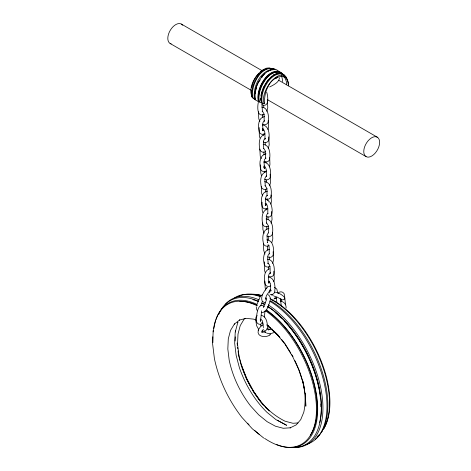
<?xml version="1.0" encoding="UTF-8"?>
<svg xmlns="http://www.w3.org/2000/svg" width="471" height="471" viewBox="0 0 471 471"><rect width="100%" height="100%" fill="white"/><g stroke="black" fill="none" stroke-linecap="round" stroke-linejoin="round"><path stroke-width="0.71" d="M279.515 77.868C278.962 82.572 273.439 84.98 269.683 86.982M213.216 330.377L212.604 343.795L214.417 358.702C218.933 380.044 228.523 400.109 241.858 417.341L252.315 428.804L263.731 438.042M235.088 340.98L235.282 336.847M235.506 332.02L235.571 330.642L235.441 331.354M262 103.944L262.382 111.492L262.159 111.15M276.424 297.307L276.807 302.464M285.526 304.725L284.525 295.423C284.602 291.785 279.591 290.348 277.878 293.604M251.273 90.626L251.273 93.252M264.372 317.077L264.996 310.889M258.267 330.536C256.448 337.042 266.321 338.007 269.907 334.875M259.215 127.588L259.321 135.583L259.939 138.091M260.646 164.874L260.751 172.869L261.37 175.377M262.07 202.153L262.176 210.154L262.8 212.662M264.361 261.852L264.466 269.854L265.085 272.362M258.385 102.148C257.36 106.105 256.772 117.962 264.172 114.3M251.549 87.847L252.744 83.485L254.652 79.234L256.783 75.937M261.599 310.848L260.569 321.075L260.228 320.633M258.591 329.459L260.91 326.062L263.236 324.802M268.07 129.584L268.517 127.046L268.264 120.411M269.5 166.869L269.948 164.326L269.695 157.691M270.931 204.155L271.378 201.612L271.125 194.976M268.647 240.033L268.711 236.053M258.208 330.742L258.62 329.353M273.898 281.687L274.346 279.144L273.851 271.161M237.714 322.729L237.89 322.158L235.217 332.161L234.688 343.312L236.148 355.358L239.439 367.839C245.214 384.407 254.334 399.861 266.857 412.225L275.994 419.667L286.368 425.142M263.383 327.592L262.547 321.092L261.34 319.638L260.18 319.067M256.613 305.285L260.204 296.659M260.616 305.967L262.382 301.505M270.189 301.322L266.598 309.942M266.804 111.368L267.775 107.641L267.281 99.658M268.235 148.601L269.206 144.874L268.705 136.89M269.659 185.886L270.631 182.159L270.136 174.176M271.09 223.172L272.061 219.445L271.561 211.461M271.832 242.624L272.803 238.897L272.55 232.262M272.632 263.466L273.604 259.745L273.109 251.755M258.756 81.489C255.912 87.082 254.046 93.494 255.241 99.787L258.261 101.53L258.673 101.224A21.796 12.587 -60 0 1 259.998 88.065C262.995 80.205 270.819 68.619 280.551 72.764M263.148 88.183L263.736 86.876M262.936 88.854L263.807 86.905M264.938 85.086C262.159 90.544 260.345 96.796 261.523 102.937A41.413 27.082 -7.7 0 1 259.556 102.107L259.044 101.442A21.796 12.587 -60 0 1 260.369 88.283C263.383 80.782 269.176 71.804 278.22 71.91M263.33 307.622L266.58 299.515L266.174 298.208L265.25 297.955M266.492 288.646L267.216 287.392M271.555 295.14L272.091 294.187M259.05 81.689L260.21 79.893M265.061 84.374L266.957 81.436M267.658 80.877L264.885 85.08L262.847 89.62A21.43 12.37 -60 0 0 261.552 102.566C262.212 103.302 263.566 103.914 264.502 103.443C264.296 98.586 265.067 91.81 267.987 86.935C271.367 76.956 288.811 70.002 288.464 85.869M264.207 103.632C258.82 90.597 284.643 58.946 288.711 85.475M267.01 287.493C264.437 291.266 260.21 296.059 262.159 301.051M276.236 297.225L273.851 299.173M263.424 329.152L262.323 330.76L262.223 332.444L261.511 331.884L265.927 332.361M262.718 322.388C260.746 326.462 255.241 323.536 256.542 319.526C256.242 316.73 257.613 300.981 264.361 306.55M270.678 289.282L266.292 295.829L265.774 299.344L265.373 298.885M263.63 129.537L262.812 130.29M265.061 166.822L263.778 167.794M266.486 204.108L265.202 205.079M269.459 281.64L268.641 282.394M266.068 176.201L264.855 178.462L265.238 186.01L265.014 185.668M267.499 213.487L266.286 215.747L266.668 223.295L266.445 222.948M268.24 232.939L267.028 235.2L267.41 242.748L267.24 242.4M257.137 75.384L259.062 73.258M261.381 77.279C264.767 73.193 269.341 68.966 275.035 69.378M264.802 73.576L261.552 77.162L258.679 81.477L256.601 86.105A21.796 12.587 -60 0 0 255.276 99.269L255.653 99.481L255.241 99.787M261.758 77.497L262.659 76.502M267.287 80.771L272.073 76.09M267.334 80.847L272.085 76.202M267.54 80.965L270.819 77.385L274.216 74.86M269.759 335.028L270.678 334.057M268.47 232.974L268.329 225.762L266.922 223.384M257.26 315.647L256.077 316.971L255.647 319.256L256.601 325.702L258.373 328.876M264.514 120.841L264.196 121.259L264.048 113.911L262.635 111.527M265.938 158.121L265.626 158.544L265.473 151.197L264.06 148.812M266.621 175.954L266.386 176.384C266.209 172.657 267.287 167.482 263.795 166.128M267.369 195.406L267.051 195.83L266.904 188.482L265.491 186.098M268.052 213.239L267.816 213.669C267.64 209.942 268.711 204.767 265.226 203.413M269.595 253.539L269.282 253.957L269.129 246.61L268.081 244.596M271.019 290.772L270.707 291.19L270.554 283.842L269.147 281.458M264.419 120.729C261.393 122.76 263.165 127.376 263.036 130.909L262.406 130.355M265.844 158.015C262.818 160.046 264.59 164.662 264.461 168.194L263.837 167.641M267.275 195.3C264.249 197.331 266.021 201.947 265.891 205.48L265.261 204.92L265.567 205.003M269.5 253.427C266.474 255.459 268.246 260.074 268.117 263.607L267.893 263.195M245.203 318.308L244.108 319.155L240.234 325.608L238.008 334.045L237.543 344.171L238.903 355.411M270.413 289.553L270.737 289.306M260.545 71.81L263.136 69.885M270.631 77.556L273.951 75.089L277.266 73.723L280.357 73.564M260.922 98.616A21.43 12.37 -60 0 0 261.346 102.442L261.523 102.937M261.199 295.547L262.424 294.693M265.597 311.054L263.018 312.444L261.423 312.65M274.305 332.485L270.513 333.698L266.727 333.174M272.267 329.088L270.148 329.718L268.046 329.323L268.558 330.112M264.914 133.699C262.5 135.518 258.832 133.652 258.968 130.614C257.896 125.834 258.296 117.467 264.625 116.614M265.597 151.532C263.183 153.352 259.515 151.485 259.651 148.447C258.844 143.72 258.732 136.508 264.325 134.576M266.345 170.985C263.931 172.804 260.263 170.938 260.392 167.9C259.321 163.119 259.727 154.753 266.056 153.893M267.028 188.812C264.614 190.637 260.946 188.771 261.075 185.727C260.275 180.999 260.157 173.793 265.756 171.856M267.769 208.264C265.356 210.09 261.688 208.223 261.823 205.179C260.751 200.405 261.152 192.033 267.487 191.179M268.452 226.098C266.038 227.923 262.371 226.056 262.506 223.013C261.705 218.285 261.588 211.079 267.187 209.142M269.2 245.55C266.786 247.375 263.118 245.509 263.254 242.465C262.182 237.69 262.582 229.318 268.912 228.464M270.001 266.398C267.587 268.217 263.919 266.351 264.048 263.313C262.977 258.532 263.383 250.166 269.712 249.312M270.743 285.797C268.329 287.622 264.661 285.756 264.79 282.712C263.99 277.984 263.872 270.778 269.471 268.841M262.865 128.83L262.471 128.995L262.759 128.895M265.591 138.503L264.955 139.104C264.784 135.371 265.856 130.202 262.371 128.842M264.296 166.116L263.895 166.281L264.19 166.181M270.737 272.774L270.101 273.368C270.024 269.742 270.813 264.932 267.987 263.301M266.58 68.101C256.318 71.928 247.458 86.964 252.209 97.415A21.707 12.534 -60 0 1 253.522 84.309C256.507 76.479 264.296 64.951 273.987 69.078M267.917 71.286L271.302 69.902L273.192 69.802M273.745 74.848C277.496 72.616 283.071 72.493 285.573 76.614M273.745 74.966L277.607 73.464M251.314 96.184L251.567 95.825M265.226 138.474L265.567 138.344C261.87 140.093 263.89 145.109 263.719 148.742L263.636 148.383M270.342 289.5L270.148 289.506M265.202 203.49L265.615 203.46M298.019 422.946L292.938 423.276L285.114 421.215C259.344 408.528 244.367 380.739 238.479 353.586M267.181 68.071L269.583 67.942M274.045 68.978C260.363 69.991 252.633 86.788 254.405 99.169L255.276 99.263M277.06 73.606L280.151 73.447M281.322 73.8C272.315 73.7 266.551 82.637 263.554 90.096A21.707 12.534 -60 0 0 262.235 103.208M265.202 138.421L265.609 138.421M270.348 272.685L270.713 272.615C267.016 274.358 269.035 279.374 268.864 283.012L268.635 282.594M280.304 301.334C283.813 301.116 286.468 304.749 286.115 308.058M261.723 107.1C268.017 107.576 268.97 115.913 268.305 120.717C268.676 123.72 265.155 125.845 262.653 124.167M262.406 124.933C268.705 125.41 269.653 133.74 268.994 138.551C269.359 141.553 265.838 143.679 263.336 142.001M263.148 144.385C269.447 144.862 270.395 153.193 269.736 158.003C270.101 161.005 266.586 163.131 264.084 161.453M263.831 162.218C270.13 162.695 271.078 171.026 270.419 175.836C270.784 178.839 267.269 180.958 264.767 179.286M264.578 181.671C270.878 182.147 271.826 190.478 271.166 195.288C271.531 198.291 268.011 200.41 265.509 198.738M265.261 199.504L266.586 199.675L268.582 200.764M266.009 218.956C272.303 219.433 273.251 227.764 272.591 232.574C272.956 235.577 269.441 237.696 266.939 236.018M266.804 239.798C273.103 240.275 274.051 248.611 273.392 253.416C273.757 256.418 270.242 258.544 267.74 256.866M267.552 259.203C273.845 259.68 274.793 268.011 274.134 272.821C274.499 275.823 270.984 277.943 268.482 276.265M268.235 277.03C274.528 277.507 275.476 285.844 274.817 290.648C275.088 293.127 272.585 295.411 270.16 294.493M266.763 328.911L269.159 329.205L268.758 329.052M261.882 330.989C264.172 331.749 267.192 330.536 267.434 327.916C267.481 323.177 266.757 316.624 261.211 315.205M253.374 97.962L252.703 97.844C250.307 85.039 262.306 61.46 277.825 70.479L278.685 71.404M280.498 299.927C291.078 300.204 279.232 292.038 274.781 292.179M270.425 289.547L270.107 289.465L270.672 289.453L269.883 290.948L269.647 292.915M273.939 296.041L277.136 297.101L281.646 299.597L281.022 299.008M272.32 68.766L274.322 69.555M280.869 73.582L284.013 74.865L286.08 77.091M280.816 73.706L283.012 74.612M261.911 104.768C269.559 107.888 268.046 96.172 266.692 92.175M266.192 216.566C274.469 219.963 272.715 205.456 269.612 201.782M276.177 298.661L274.646 297.99M256.106 320.168L253.557 319.132L245.95 318.337L239.403 320.08L239.751 319.891L234.264 324.148L234.481 323.889L230.496 330.459L228.288 338.855L227.829 348.964L229.183 360.185C232.709 376.859 240.204 392.537 250.625 405.996L258.679 414.81L267.151 421.698L275.388 426.19L283.224 428.274L290.489 427.798L290.048 427.909L296.194 424.883L300.739 419.608L303.795 412.202C307.545 394.621 302.635 376.382 294.84 360.586M277.26 420.185L286.709 425.325M274.375 287.251L276.789 289.088L277.637 292.485M271.502 294.475L273.286 295.464M181.341 24.056L262.147 70.709M278.685 80.258L377.3 137.196A11.216 6.476 -60 0 1 373.75 154.57A11.216 6.476 -60 0 1 364.036 148.96A11.216 6.476 -60 0 1 377.3 137.196M170.125 43.485L251.567 90.503M267.469 99.687L366.085 156.619M258.673 101.224L259.044 101.442M268.058 294.699L269.318 295.717L270.548 298.431M267.134 325.173L270.366 327.716M266.663 324.884L268.476 326.115L268.076 325.779L277.048 334.31L286.25 345.726L290.76 353.02M261.811 322.482L263.018 323.3M268.452 326.986L270.295 328.234L278.561 336.1M271.049 290.566L270.207 289.865M254.405 99.169L254.205 99.016A41.413 27.082 -7.7 0 1 252.697 97.844M265.915 332.685L264.678 330.989M273.421 330.618L278.096 335.075M283.836 75.183C278.826 67.954 269.259 74.006 265.562 79.528C260.958 85.94 257.867 94.029 259.303 101.995M282.129 73.606C276.754 67.606 268.176 73.847 264.572 78.904C259.933 85.363 256.825 93.511 258.261 101.53M282.871 74.371L284.926 76.579M283.148 76.102L285.055 78.151L286.256 81.13L286.662 84.827M269.294 411.018L261.593 402.611L253.628 391.277L246.886 378.796L241.711 365.843M260.522 401.816L263.477 405.048M265.938 407.745L266.922 408.822M261.246 326.126L260.381 324.513L260.457 324.831M279.067 336.288L279.951 337.395M281.658 339.532L285.714 344.601M253.769 392.208L260.463 401.734M285.308 344.66L292.644 356.553L298.655 369.399L303.006 382.517L302.93 382.222L305.42 395.057L305.349 394.604L305.832 406.22L305.508 396.582M257.484 310.884L256.636 309.512L256.248 306.733M291.508 354.239L293.009 356.671M252.909 390.977L252.238 389.741M251.573 388.504L246.557 379.226L241.882 367.51M259.857 121.406L258.803 118.88L258.408 111.78M261.281 158.692L260.233 156.166L259.839 149.066M262.712 195.977L261.658 193.451L261.27 186.351M264.143 233.263L262.924 229.607L262.671 222.971M264.938 254.105L263.725 250.448L263.472 243.813M265.768 290.189L265.149 287.681L264.896 281.046M238.526 355.11L240.157 361.292M240.516 362.664L241.605 366.785M238.302 352.909L238.079 350.936M302.977 381.139L304.502 388.981M305.332 393.261L305.449 395.163M281.193 299.909L281.399 301.246M281.358 306.132L280.304 298.679M237.125 343.029L237.384 345.19M237.643 347.345L237.82 348.781M263.707 105.504L263.789 107.618M265.138 142.737L265.214 144.85M265.856 161.488L265.909 162.895M266.562 180.022L266.645 182.136M267.281 198.774L267.334 200.181M267.964 216.601L268.076 219.421M269.512 256.901L269.618 259.715M262.506 114.659L262.612 117.479M263.053 128.972L263.106 130.385M263.242 133.899L263.295 135.307M263.937 151.945L264.043 154.759M264.484 166.257L264.537 167.664M264.673 171.185L264.726 172.592M265.361 189.23L265.473 192.044M265.915 203.543L265.968 204.95M266.103 208.47L266.156 209.878M266.792 226.516L266.898 229.33M267.54 245.95L267.699 250.178M268.335 266.763L268.441 269.577M268.882 281.075L268.935 282.482M288.028 83.037A0.665 0.383 60 0 1 288.482 84.209M287.987 83.179A0.665 0.383 60 0 1 288.323 83.532M260.881 100.017A21.566 12.452 -60 0 1 260.834 98.674M261.058 95.501A21.566 12.452 -60 0 1 261.27 94.182M261.064 96.113A21.43 12.37 -60 0 1 261.364 94.159M261.64 92.846A21.43 12.37 -60 0 1 262.194 90.838M281.381 75.725A21.219 12.252 -60 0 1 282.476 81.624M286.08 77.091A21.707 12.534 -60 0 1 286.963 78.928M255.306 93.717A21.796 12.587 -60 0 1 255.453 92.404M255.806 90.403A21.796 12.587 -60 0 1 256.312 88.371M248.941 294.381A79.77 42.319 63.1 0 1 260.669 295.335M270.389 299.126A79.77 42.319 63.1 0 1 320.192 360.009A79.77 42.319 63.1 0 1 323.406 429.399M322.223 431.2A79.77 42.319 63.1 0 1 321.375 432.337M319.073 434.898A79.77 42.319 63.1 0 1 317.054 436.652M234.682 297.754A81.854 43.426 63.1 0 1 260.269 296.653M269.394 300.993A81.854 43.426 63.1 0 1 323.53 380.285A81.854 43.426 63.1 0 1 305.773 444.577M238.744 296.294A81.271 43.114 63.1 0 1 244.296 294.569M245.774 294.346A81.271 43.114 63.1 0 1 260.31 296.082M270.166 300.551A81.271 43.114 63.1 0 1 321.987 371.113A81.271 43.114 63.1 0 1 315.17 439.284M268.246 304.849A81.854 43.426 63.1 0 1 321.581 392.361A81.854 43.426 63.1 0 1 291.785 447.285M222.954 307.257A81.854 43.426 63.1 0 1 223.749 306.15M225.008 304.602A81.854 43.426 63.1 0 1 258.891 299.774M262.265 301.363A81.854 43.426 63.1 0 1 265.344 303.053M266.415 309.906A79.77 42.319 63.1 0 1 317.436 402.687A79.77 42.319 63.1 0 1 276.607 444.536M213.905 328.446A79.77 42.319 63.1 0 1 215.6 320.78M216.018 319.491A79.77 42.319 63.1 0 1 256.577 304.178M239.78 301.522A78.056 41.407 63.1 0 1 257.201 305.261M265.856 310.153A78.056 41.407 63.1 0 1 310.271 371.66A78.056 41.407 63.1 0 1 310.389 435.051M251.432 294.416A79.14 41.984 63.1 0 1 261.611 295.5M269.948 298.608A79.14 41.984 63.1 0 1 320.28 358.731A79.14 41.984 63.1 0 1 323.854 428.498M265.597 310.819A79.14 41.984 63.1 0 1 316.465 409.976A79.14 41.984 63.1 0 1 264.567 438.33M259.527 434.609A79.14 41.984 63.1 0 1 254.517 430.3M248.994 424.807A79.14 41.984 63.1 0 1 247.534 423.217M212.88 342.635A79.14 41.984 63.1 0 1 212.845 336.771M213.169 331.872A79.14 41.984 63.1 0 1 257.142 305.767M267.846 306.533A81.271 43.114 63.1 0 1 320.039 393.426A81.271 43.114 63.1 0 1 290.366 447.379M218.662 314.634A81.271 43.114 63.1 0 1 258.379 301.228M262.4 303.218A81.271 43.114 63.1 0 1 264.808 304.596M268.011 307.198A79.487 42.166 63.1 0 1 269.206 307.999M275.064 312.426A79.487 42.166 63.1 0 1 281.405 318.16M284.508 321.34A79.487 42.166 63.1 0 1 304.348 349.082M304.684 349.706A79.487 42.166 63.1 0 1 319.15 389.647M319.403 391.054A79.487 42.166 63.1 0 1 320.215 396.57M320.822 403.906A79.487 42.166 63.1 0 1 320.886 406.756M252.786 299.633A79.487 42.166 63.1 0 1 257.89 301.322M261.811 303.077A79.487 42.166 63.1 0 1 264.955 304.755M267.917 306.556A79.487 42.166 63.1 0 1 319.638 422.481M268.864 201.011A3.986 2.32 -61.5 0 1 268.8 201.906M277.366 77.061A4.757 2.749 0 0 1 275.541 78.015M277.896 76.82A4.757 2.749 0 0 1 274.369 78.663M171.185 43.897A11.216 6.476 -60 0 1 170.378 30.115A11.216 6.476 -60 0 1 182.601 25.228M266.451 176.019L266.309 176.372L266.515 176.019M264.555 168.176L264.331 167.835L264.555 168.176M268.953 282.994L268.729 282.647L268.953 282.994M260.628 321.098L260.481 320.704L260.569 321.075"/></g></svg>
